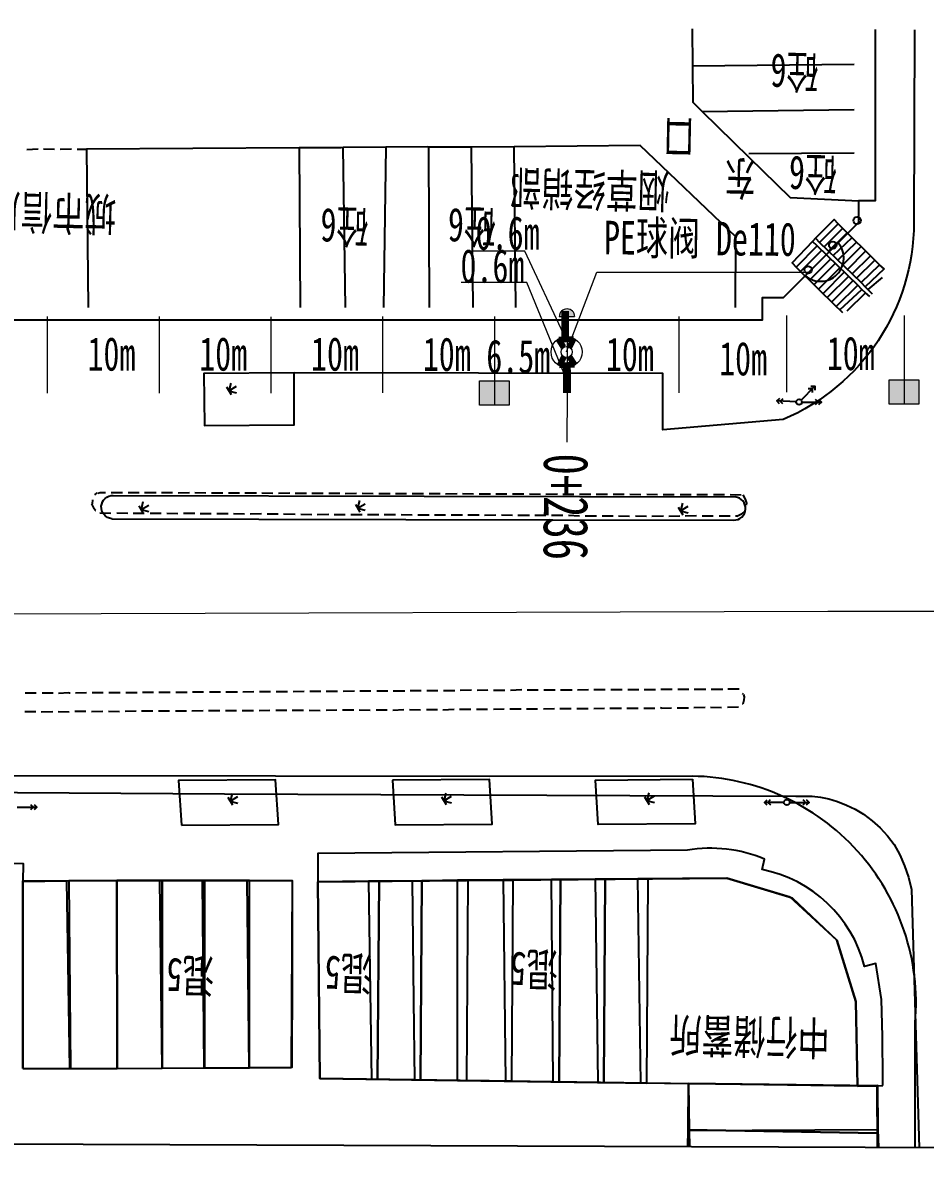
# Model space of a CAD drawing. Header units: millimetres. Extents: x 4615 to 5537, y 271 to 472.
# Drawn here: x 5002 to 5082.8, y 341.5 to 443.3 of the extents above; entities that cross this region are included whole.
import ezdxf
from ezdxf.enums import TextEntityAlignment as Align

# ---------------------------------------------------------------- set-up
doc = ezdxf.new("R2010")
doc.units = ezdxf.units.MM
doc.header["$LTSCALE"] = 1000
for name, pattern in [('6', [2.8, 1.6, -1.2]), ('X22', [10, 6, -1.2, 1.6, -1.2]), ('X5', [3, 2, -1])]:
    doc.linetypes.add(name, pattern=pattern)
doc.layers.get('0').update_dxf_attribs({"color": 6})
for name, color, linetype in [('DLSS', 6, 'Continuous'), ('GXYZ', 6, 'Continuous'), ('JMD', 6, 'Continuous'), ('ZBTZ', 6, 'Continuous'), ('煤气', 6, 'Continuous'), ('燃气', 5, 'Continuous'), ('零层', 6, 'Continuous')]:
    doc.layers.add(name, color=color, linetype=linetype)
doc.styles.add('HZ1', font='', dxfattribs={"width": 0.7})
doc.styles.get('HZ1').set_extended_font_data('SimSun')

# ---------------------------------------------------------------- blocks, each defined once
blk = doc.blocks.new('gc124')
for p, q in [((-1, 1), (0, 0)), ((-0.8, 0), (0.8, 0)), ((0, 0), (0, 1.6)), ((0, 0), (1, 1))]:
    blk.add_line(p, q)
blk = doc.blocks.new('gc170')
at = {"linetype": 'Continuous'}
blk.add_circle((0, 0), 0.5, dxfattribs=at)
blk = doc.blocks.new('gc013a')
at = {"linetype": 'Continuous'}
blk.add_line((0.5, 0), (4, 0), dxfattribs=at)
at = {"linetype": 'Continuous', "flags": 128}
for points in [[(2.88, 0.5), (3.38, 0), (2.88, -0.5)], [(3.5, 0.5), (4, 0), (3.5, -0.5)]]:
    blk.add_lwpolyline(points, dxfattribs=at)

msp = doc.modelspace()

# ---------------------------------------------------------------- hatches: boundary and pattern name
at = {"layer": '燃气', "lineweight": 15}
for points in [[(5051.41, 417.03, 1), (5050.04, 417.03)], [(5042.9, 409.09), (5045.55, 409.09), (5045.55, 411.27), (5042.9, 411.27)], [(5079.55, 409.18), (5082.2, 409.18), (5082.2, 411.36), (5079.55, 411.36)]]:
    msp.add_hatch(color=2, dxfattribs=at).paths.add_polyline_path(points)

# ---------------------------------------------------------------- linework, layer by layer
at = {"color": 0, "linetype": 'Continuous'}
msp.add_line((5381.42, 341.48), (4614.57, 344.56), dxfattribs=at)
at = {"layer": 'DLSS', "linetype": 'Continuous', "elevation": 6.08, "flags": 128}
msp.add_lwpolyline([(5081.81, 442.68), (5081.76, 425.43, -0.300053), (5070.08, 407.82), (5059.3, 406.89), (5059.3, 411.93), (5026.33, 411.99)], format="xyb", dxfattribs=at)
at = {"layer": 'JMD'}
for p, q in [((5002.41, 431.98, 6.09), (5003.41, 432.03, 6.09)), ((5003.91, 432.02, 6.09), (5004.89, 432.01, 6.09)), ((5005.38, 432.01, 6.09), (5006.41, 432.02, 6.09)), ((5006.9, 432.01, 6.09), (5007.73, 432.01, 6.09)), ((5008.5, 401.08, -59.98), (5008.7, 401.25, -59.98)), ((5008.75, 401.23, -59.98), (5008.96, 401.3, -59.98)), ((5008.96, 401.3, -59.98), (5009.45, 401.3, -59.98)), ((5009.94, 401.29, -59.98), (5010.96, 401.3, -59.98)), ((5011.46, 401.3, -59.98), (5012.44, 401.29, -59.98)), ((5012.94, 401.28, -59.98), (5013.96, 401.29, -59.98)), ((5014.45, 401.29, -59.98), (5015.44, 401.28, -59.98)), ((5015.93, 401.27, -59.98), (5016.95, 401.28, -59.98)), ((5017.44, 401.28, -59.98), (5018.43, 401.26, -59.98)), ((5018.92, 401.26, -59.98), (5019.94, 401.27, -59.98)), ((5020.44, 401.26, -59.98), (5021.42, 401.25, -59.98)), ((5021.91, 401.25, -59.98), (5022.94, 401.26, -59.98)), ((5023.43, 401.25, -59.98), (5024.41, 401.24, -59.98)), ((5024.91, 401.24, -59.98), (5025.93, 401.25, -59.98)), ((5026.42, 401.24, -59.98), (5027.41, 401.23, -59.98)), ((5027.9, 401.23, -59.98), (5028.92, 401.24, -59.98)), ((5029.41, 401.23, -59.98), (5030.4, 401.22, -59.98)), ((5030.89, 401.21, -59.98), (5031.91, 401.22, -59.98)), ((5032.41, 401.22, -59.98), (5033.39, 401.21, -59.98)), ((5033.88, 401.2, -59.98), (5034.91, 401.21, -59.98)), ((5035.4, 401.21, -59.98), (5036.38, 401.2, -59.98)), ((5036.88, 401.19, -59.98), (5037.9, 401.2, -59.98)), ((5008.43, 399.87, -59.98), (5008.23, 400.29, -59.98)), ((5008.29, 400.27, -59.98), (5008.32, 400.64, -59.98)), ((5038.39, 401.2, -59.98), (5039.38, 401.19, -59.98)), ((5039.87, 401.18, -59.98), (5040.89, 401.19, -59.98)), ((5041.38, 401.19, -59.98), (5042.37, 401.18, -59.98)), ((5042.86, 401.17, -59.98), (5043.88, 401.18, -59.98)), ((5044.37, 401.17, -59.98), (5045.36, 401.16, -59.98)), ((5045.85, 401.16, -59.98), (5046.87, 401.17, -59.98)), ((5047.37, 401.16, -59.98), (5048.35, 401.15, -59.98)), ((5048.84, 401.15, -59.98), (5049.87, 401.16, -59.98)), ((5050.36, 401.15, -59.98), (5051.34, 401.14, -59.98)), ((5051.84, 401.14, -59.98), (5052.86, 401.15, -59.98)), ((5053.35, 401.14, -59.98), (5054.34, 401.13, -59.98)), ((5054.87, 401.15, -59.98), (5055.85, 401.14, -59.98)), ((5056.34, 401.13, -59.98), (5057.33, 401.12, -59.98)), ((5057.86, 401.14, -59.98), (5058.84, 401.12, -59.98)), ((5059.34, 401.12, -59.98), (5060.32, 401.11, -59.98)), ((5060.85, 401.12, -59.98), (5061.84, 401.11, -59.98)), ((5062.33, 401.11, -59.98), (5063.31, 401.1, -59.98)), ((5063.84, 401.11, -59.98), (5064.83, 401.1, -59.98)), ((5065.32, 401.1, -59.98), (5066.3, 401.09, -59.98)), ((5066.46, 401.08, -59.98), (5066.67, 400.71, -59.98)), ((5066.67, 400.71, -59.98), (5066.79, 400.34, -59.98)), ((5066.79, 400.34, -59.98), (5066.75, 400.17, -59.98)), ((5008.54, 399.69, -59.98), (5008.39, 399.85, -59.98)), ((5008.54, 399.69, -59.98), (5008.5, 399.66, -59.98)), ((5009.92, 399.42, -59.98), (5008.93, 399.43, -59.98)), ((5011.43, 399.42, -59.98), (5010.45, 399.43, -59.98)), ((5012.91, 399.41, -59.98), (5011.93, 399.42, -59.98)), ((5014.43, 399.41, -59.98), (5013.44, 399.42, -59.98)), ((5015.9, 399.39, -59.98), (5014.92, 399.4, -59.98)), ((5017.42, 399.4, -59.98), (5016.43, 399.41, -59.98)), ((5018.9, 399.38, -59.98), (5017.91, 399.39, -59.98)), ((5020.41, 399.39, -59.98), (5019.39, 399.38, -59.98)), ((5021.89, 399.37, -59.98), (5020.9, 399.38, -59.98)), ((5023.4, 399.38, -59.98), (5022.38, 399.37, -59.98)), ((5024.88, 399.36, -59.98), (5023.9, 399.37, -59.98)), ((5026.42, 399.33, -59.98), (5025.37, 399.36, -59.98)), ((5027.9, 399.31, -59.98), (5026.91, 399.32, -59.98)), ((5029.41, 399.32, -59.98), (5028.39, 399.31, -59.98)), ((5030.89, 399.3, -59.98), (5029.9, 399.31, -59.98)), ((5032.4, 399.31, -59.98), (5031.38, 399.3, -59.98)), ((5033.88, 399.29, -59.98), (5032.89, 399.3, -59.98)), ((5035.39, 399.3, -59.98), (5034.37, 399.29, -59.98)), ((5036.87, 399.28, -59.98), (5035.89, 399.29, -59.98)), ((5038.39, 399.28, -59.98), (5037.37, 399.27, -59.98)), ((5039.86, 399.27, -59.98), (5038.88, 399.28, -59.98)), ((5041.38, 399.27, -59.98), (5040.36, 399.26, -59.98)), ((5042.86, 399.26, -59.98), (5041.87, 399.27, -59.98)), ((5044.37, 399.26, -59.98), (5043.35, 399.25, -59.98)), ((5045.85, 399.25, -59.98), (5044.86, 399.26, -59.98)), ((5047.36, 399.25, -59.98), (5046.34, 399.24, -59.98)), ((5048.84, 399.23, -59.98), (5047.86, 399.25, -59.98)), ((5050.36, 399.24, -59.98), (5049.33, 399.23, -59.98)), ((5051.86, 399.19, -59.98), (5050.85, 399.23, -59.98)), ((5053.37, 399.19, -59.98), (5052.35, 399.18, -59.98)), ((5054.85, 399.18, -59.98), (5053.86, 399.19, -59.98)), ((5056.33, 399.16, -59.98), (5055.34, 399.17, -59.98)), ((5057.84, 399.16, -59.98), (5056.85, 399.18, -59.98)), ((5059.35, 399.17, -59.98), (5058.33, 399.16, -59.98)), ((5060.81, 399.19, -59.98), (5059.85, 399.16, -59.98)), ((5062.32, 399.2, -59.98), (5061.3, 399.18, -59.98)), ((5063.8, 399.18, -59.98), (5062.82, 399.19, -59.98)), ((5065.32, 399.18, -59.98), (5064.33, 399.19, -59.98)), ((5065.96, 399.17, -59.98), (5065.81, 399.18, -59.98)), ((5066.35, 399.35, -59.98), (5065.92, 399.15, -59.98)), ((5066.63, 399.61, -59.98), (5066.35, 399.35, -59.98)), ((5066.63, 399.71, -59.98), (5066.63, 399.61, -59.98)), ((5002.26, 383.37, -59.98), (5003.24, 383.36, -59.98)), ((5003.77, 383.37, -59.98), (5004.76, 383.36, -59.98)), ((5005.25, 383.35, -59.98), (5006.16, 383.4, -59.98)), ((5006.18, 383.36, -59.98), (5006.27, 383.37, -59.98)), ((5006.77, 383.36, -59.98), (5007.73, 383.39, -59.98)), ((5008.26, 383.4, -59.98), (5009.24, 383.39, -59.98)), ((5009.74, 383.39, -59.98), (5010.76, 383.4, -59.98)), ((5011.25, 383.39, -59.98), (5012.27, 383.4, -59.98)), ((5012.74, 383.43, -59.98), (5013.73, 383.42, -59.98)), ((5014.22, 383.42, -59.98), (5015.24, 383.43, -59.98)), ((5015.74, 383.42, -59.98), (5016.76, 383.43, -59.98)), ((5017.23, 383.46, -59.98), (5018.21, 383.45, -59.98)), ((5018.74, 383.47, -59.98), (5019.73, 383.46, -59.98)), ((5020.22, 383.45, -59.98), (5021.24, 383.46, -59.98)), ((5021.16, 383.46, -59.98), (5021.24, 383.46, -59.98)), ((5021.74, 383.46, -59.98), (5022.7, 383.48, -59.98)), ((5023.23, 383.5, -59.98), (5024.21, 383.49, -59.98)), ((5024.71, 383.48, -59.98), (5025.73, 383.49, -59.98)), ((5026.22, 383.49, -59.98), (5027.22, 383.53, -59.98)), ((5027.71, 383.53, -59.98), (5028.7, 383.52, -59.98)), ((5029.19, 383.51, -59.98), (5030.21, 383.52, -59.98)), ((5030.71, 383.52, -59.98), (5031.71, 383.56, -59.98)), ((5032.2, 383.56, -59.98), (5033.19, 383.55, -59.98)), ((5033.71, 383.56, -59.98), (5034.7, 383.55, -59.98)), ((5035.19, 383.55, -59.98), (5036.21, 383.56, -59.98)), ((5036.69, 383.59, -59.98), (5037.67, 383.58, -59.98)), ((5038.2, 383.59, -59.98), (5039.18, 383.58, -59.98)), ((5039.68, 383.58, -59.98), (5040.7, 383.59, -59.98)), ((5041.17, 383.62, -59.98), (5042.19, 383.63, -59.98)), ((5042.68, 383.62, -59.98), (5043.65, 383.65, -59.98)), ((5043.67, 383.61, -59.98), (5043.67, 383.61, -59.98)), ((5044.16, 383.61, -59.98), (5045.18, 383.62, -59.98)), ((5045.68, 383.61, -59.98), (5046.68, 383.66, -59.98)), ((5047.17, 383.65, -59.98), (5048.16, 383.64, -59.98)), ((5048.65, 383.64, -59.98), (5049.67, 383.65, -59.98)), ((5050.16, 383.64, -59.98), (5051.18, 383.65, -59.98)), ((5051.68, 383.65, -59.98), (5052.64, 383.67, -59.98)), ((5053.13, 383.67, -59.98), (5054.15, 383.68, -59.98)), ((5054.65, 383.67, -59.98), (5055.67, 383.68, -59.98)), ((5056.16, 383.68, -59.98), (5057.15, 383.67, -59.98)), ((5057.64, 383.66, -59.98), (5058.66, 383.67, -59.98)), ((5059.13, 383.7, -59.98), (5060.15, 383.71, -59.98)), ((5060.65, 383.71, -59.98), (5061.63, 383.7, -59.98)), ((5062.12, 383.69, -59.98), (5063.15, 383.7, -59.98)), ((5063.64, 383.7, -59.98), (5064.66, 383.71, -59.98)), ((5065.13, 383.74, -59.98), (5066.12, 383.73, -59.98)), ((5066.41, 383.31, -59.98), (5066.49, 383.26, -59.98)), ((5066.51, 383.22, -59.98), (5066.58, 383.02, -59.98)), ((5066.58, 383.02, -59.98), (5066.56, 382.72, -59.98)), ((5040.63, 381.88, -59.98), (5039.63, 381.83, -59.98)), ((5042.14, 381.88, -59.98), (5041.12, 381.87, -59.98)), ((5043.62, 381.87, -59.98), (5042.63, 381.88, -59.98)), ((5045.11, 381.91, -59.98), (5044.15, 381.88, -59.98)), ((5046.63, 381.91, -59.98), (5045.6, 381.9, -59.98)), ((5048.1, 381.9, -59.98), (5047.12, 381.91, -59.98)), ((5049.6, 381.94, -59.98), (5048.63, 381.91, -59.98)), ((5051.11, 381.95, -59.98), (5050.09, 381.93, -59.98)), ((5052.62, 381.95, -59.98), (5051.6, 381.94, -59.98)), ((5054.08, 381.97, -59.98), (5053.12, 381.94, -59.98)), ((5055.59, 381.98, -59.98), (5054.57, 381.97, -59.98)), ((5057.11, 381.98, -59.98), (5056.09, 381.97, -59.98)), ((5058.59, 381.96, -59.98), (5057.6, 381.98, -59.98)), ((5059.21, 381.99, -59.98), (5059.09, 382.02, -59.98)), ((5060.08, 382.01, -59.98), (5059.17, 381.97, -59.98)), ((5061.59, 382.01, -59.98), (5060.57, 382, -59.98)), ((5063.09, 382.05, -59.98), (5062.07, 382.04, -59.98)), ((5064.56, 382.04, -59.98), (5063.58, 382.05, -59.98)), ((5066.06, 382.08, -59.98), (5065.09, 382.05, -59.98)), ((5066.47, 382.37, -59.98), (5066.44, 382.35, -59.98)), ((5066.56, 382.72, -59.98), (5066.47, 382.37, -59.98)), ((5003.21, 381.67, -59.98), (5002.22, 381.68, -59.98)), ((5004.72, 381.67, -59.98), (5003.7, 381.66, -59.98)), ((5006.2, 381.66, -59.98), (5005.21, 381.67, -59.98)), ((5007.69, 381.7, -59.98), (5006.71, 381.71, -59.98)), ((5009.21, 381.7, -59.98), (5008.18, 381.69, -59.98)), ((5010.68, 381.69, -59.98), (5009.7, 381.7, -59.98)), ((5012.18, 381.73, -59.98), (5011.21, 381.7, -59.98)), ((5013.69, 381.73, -59.98), (5012.67, 381.72, -59.98)), ((5015.17, 381.72, -59.98), (5014.18, 381.73, -59.98)), ((5016.68, 381.72, -59.98), (5015.7, 381.73, -59.98)), ((5018.18, 381.76, -59.98), (5017.18, 381.72, -59.98)), ((5019.66, 381.75, -59.98), (5018.67, 381.76, -59.98)), ((5021.17, 381.75, -59.98), (5020.18, 381.76, -59.98)), ((5022.68, 381.76, -59.98), (5021.66, 381.75, -59.98)), ((5024.14, 381.78, -59.98), (5023.18, 381.75, -59.98)), ((5025.66, 381.78, -59.98), (5024.67, 381.79, -59.98)), ((5027.17, 381.79, -59.98), (5026.15, 381.78, -59.98)), ((5028.65, 381.77, -59.98), (5027.66, 381.78, -59.98)), ((5030.14, 381.81, -59.98), (5029.18, 381.79, -59.98)), ((5031.66, 381.82, -59.98), (5030.63, 381.81, -59.98)), ((5033.13, 381.8, -59.98), (5032.15, 381.81, -59.98)), ((5034.65, 381.81, -59.98), (5033.66, 381.82, -59.98)), ((5036.14, 381.85, -59.98), (5035.14, 381.8, -59.98)), ((5037.62, 381.83, -59.98), (5036.63, 381.84, -59.98)), ((5039.13, 381.84, -59.98), (5038.15, 381.85, -59.98))]:
    msp.add_line(p, q, dxfattribs=at)
for points, elevation in [([(5065.81, 417.83), (5065.84, 424.16), (5057.28, 432.32), (5045.99, 432.22), (5042.15, 432.18), (5038.38, 432.17), (5038.26, 432.2), (5034.52, 432.17), (5030.71, 432.14), (5030.52, 432.13), (5026.76, 432.13), (5007.73, 432.01), (5007.89, 417.85)], 6.09), ([(5046.14, 417.83), (5045.99, 432.22)], 6.09), ([(5073.32, 423.66), (5074.99, 425.33)], -59.98), ([(5073.74, 423.28), (5075.41, 424.94)], -59.98), ([(5077.83, 418.81), (5077.43, 419.16), (5077.1, 419.46), (5076.74, 419.84), (5073.11, 423.35), (5072.69, 423.74)], -59.98), ([(5072.95, 424.04), (5073.32, 423.66), (5077.04, 420.07), (5077.41, 419.69), (5077.65, 419.44), (5078.02, 419.07)], -59.98), ([(5074.13, 422.87), (5075.8, 424.53)], -59.98), ([(5074.55, 422.48), (5076.24, 424.1)], -59.98), ([(5074.98, 422.09), (5076.63, 423.69)], -59.98), ([(5073.11, 423.35), (5071.23, 421.46)], -59.98), ([(5073.54, 422.96), (5071.62, 421.05)], -59.98), ([(5075.39, 421.64), (5077.05, 423.3)], -59.98), ([(5075.81, 421.25), (5077.44, 422.89)], -59.98), ([(5073.92, 422.55), (5072.04, 420.66)], -59.98), ([(5074.33, 422.2), (5072.41, 420.29)], -59.98), ([(5074.71, 421.79), (5072.83, 419.9)], -59.98), ([(5076.23, 420.86), (5077.89, 422.47)], -59.98), ([(5076.62, 420.45), (5078.27, 422.06)], -59.98), ([(5077.04, 420.07), (5078.7, 421.67)], -59.98), ([(5075.14, 421.4), (5073.22, 419.49)], -59.98), ([(5075.52, 420.99), (5073.65, 419.1)], -59.98), ([(5075.93, 420.64), (5074.01, 418.73)], -59.98), ([(5077.41, 419.69), (5079.14, 421.34)], -59.98), ([(5076.31, 420.23), (5074.43, 418.34)], -59.98), ([(5076.74, 419.84), (5074.82, 417.93)], -59.98), ([(5078.93, 420.53), (5077.65, 419.44)], -59.98), ([(5075.15, 417.63), (5077.1, 419.46)], -59.98), ([(5077.43, 419.16), (5075.76, 417.5)], -59.98), ([(5010, 398.95), (5049.46, 398.86)], 6.02), ([(5026.65, 374.32), (5071.21, 374.12), (5072.67, 374.14), (5073.42, 374.04), (5074.15, 373.88), (5074.92, 373.65), (5075.74, 373.34), (5076.5, 372.96), (5077.25, 372.51), (5078.03, 371.94), (5078.75, 371.29), (5079.4, 370.59), (5080.01, 369.82), (5080.5, 368.89), (5080.93, 367.91), (5081.28, 366.89), (5081.55, 365.77), (5082.24, 342.68)], -59.98), ([(5018.1, 366.58), (5018.25, 349.82)], -59.98), ([(5022.28, 349.83), (5022.13, 366.58)], -59.98), ([(5006.26, 349.77), (5005.97, 366.57)], -59.98), ([(5010.47, 366.58), (5010.48, 349.78)], -59.98), ([(5014.51, 349.8), (5014.3, 366.58)], -59.98), ([(5002.06, 349.77), (5006.26, 349.77), (5010.48, 349.78), (5014.51, 349.8), (5014.51, 349.8), (5018.25, 349.82), (5022.28, 349.83), (5026.06, 349.86)], -59.98), ([(5040.92, 348.71), (5040.92, 348.71), (5053.46, 348.53), (5053.46, 348.53), (5053.46, 348.53), (5057.3, 348.48), (5061.61, 348.42)], 6.54)]:
    msp.add_lwpolyline(points, dxfattribs=dict(at, elevation=elevation))
for points, elevation in [([(5010, 398.95, -0.962661), (5010.14, 401.03), (5065.77, 400.9)], 5.76), ([(5049.46, 398.86), (5065.63, 398.82, 0.962661), (5065.77, 400.9)], 6.02), ([(5078.99, 348.25, 0.000786), (5078.95, 352.64), (5078.87, 355.94), (5078.37, 359.17), (5077.35, 358.91, 0.289019), (5068.18, 367.56), (5068.4, 368.51, 0.140132), (5061.5, 369.3), (5028.43, 369), (5028.45, 366.47)], 6.41)]:
    msp.add_lwpolyline(points, format="xyb", dxfattribs=dict(at, elevation=elevation))
for points in [[(5061.95, 375.92), (5061.95, 375.92), (5061.95, 375.92), (5061.95, 375.92), (5061.95, 375.92), (5061.95, 375.92), (5043.79, 375.89), (5024.66, 375.93), (4989.32, 375.95), (4988.39, 375.42), (4988.14, 374.79), (4986.64, 371.03), (4986.04, 366.55)], [(5016.24, 371.54), (5024.91, 371.61), (5024.66, 375.59), (5015.98, 375.52), (5016.24, 371.54)], [(5035.11, 375.55), (5035.36, 371.56), (5044.04, 371.63), (5043.79, 375.62), (5035.11, 375.55)], [(5061.95, 375.64), (5062.2, 371.66), (5053.53, 371.59), (5053.27, 375.57), (5061.95, 375.64)], [(5002.07, 349.77), (5002.09, 366.5), (5005.97, 366.57), (5010.47, 366.58), (5014.3, 366.58), (5018.1, 366.58), (5022.13, 366.58), (5026.14, 366.59), (5026.06, 349.86)], [(5076.58, 355.76), (5076.58, 355.76), (5074.88, 361.25), (5070.68, 365.09), (5065.03, 366.8), (5057.06, 366.73), (5053.25, 366.71), (5049.35, 366.69), (5045.02, 366.65), (5040.93, 366.61), (5036.87, 366.54), (5032.97, 366.52), (5030.63, 366.49)], [(5040.92, 348.71), (5040.93, 366.61)], [(5045.02, 366.65), (5045.22, 348.65)], [(5049.49, 348.59), (5049.35, 366.69)], [(5053.25, 366.71), (5053.49, 348.53)], [(5057.33, 348.48), (5057.06, 366.73)], [(5030.63, 366.49), (5028.45, 366.47), (5028.61, 348.89), (5028.62, 348.89), (5028.62, 348.89), (5040.92, 348.71)], [(5033.03, 362.49), (5033.24, 348.82)], [(5036.99, 355.87), (5037.08, 348.77)], [(5078.62, 342.7), (5078.58, 344.31), (5078.53, 348.25), (5076.73, 348.23), (5076.58, 355.76), (5076.58, 355.76), (5076.58, 355.76)], [(5078.45, 348.21), (5061.61, 348.42)], [(5061.61, 348.42), (5061.66, 344.24), (5061.69, 342.76)], [(5061.66, 344.24), (5078.54, 344.33)]]:
    msp.add_lwpolyline(points, dxfattribs=at)
at = {"layer": 'JMD', "color": 0, "elevation": -59.98}
msp.add_lwpolyline([(4956.42, 374.8), (4973.74, 374.65), (5020.08, 374.35), (5026.65, 374.32)], dxfattribs=at)
at = {"layer": 'JMD', "color": 0}
msp.add_lwpolyline([(5002.09, 366.5), (5002.11, 368.09), (4959.49, 368.47)], dxfattribs=at)
at = {"layer": 'JMD', "linetype": 'Continuous', "flags": 128}
for points, elevation in [([(5002.06, 349.77), (5002.04, 366.57), (5026.14, 366.59), (5026.15, 354.14)], 6.32), ([(5028.62, 348.89), (5028.45, 366.47), (5065.03, 366.8), (5070.86, 365.03), (5074.88, 361.25), (5076.58, 355.76), (5076.73, 348.2), (5028.62, 348.89)], 6.54)]:
    msp.add_lwpolyline(points, dxfattribs=dict(at, elevation=elevation))
for points in [[(5018.3, 366.58), (5014.5, 366.58), (5014.51, 349.8), (5018.29, 349.82)], [(5022.33, 366.58), (5018.3, 366.58), (5018.29, 349.82), (5022.32, 349.84)], [(5026.14, 366.59), (5026.1, 349.86), (5022.32, 349.84), (5022.33, 366.58)], [(5041.89, 366.59), (5037.75, 366.55), (5037.62, 348.76), (5041.76, 348.7)], [(5045.76, 348.64), (5041.76, 348.7), (5041.89, 366.59), (5045.88, 366.63)], [(5050.16, 366.67), (5045.88, 366.63), (5045.76, 348.64), (5050.03, 348.58)], [(5054.15, 366.7), (5050.16, 366.67), (5050.03, 348.58), (5054.02, 348.53)], [(5057.99, 366.75), (5054.15, 366.7), (5054.02, 348.53), (5057.86, 348.47)], [(5010.47, 366.58), (5006.17, 366.57), (5006.3, 349.77), (5010.48, 349.78)], [(5014.5, 366.58), (5010.47, 366.58), (5010.48, 349.78), (5014.51, 349.8)], [(5033.91, 366.52), (5028.45, 366.47), (5028.62, 348.89), (5033.78, 348.82)], [(5037.75, 366.55), (5033.91, 366.52), (5033.78, 348.82), (5037.62, 348.76)], [(5078.46, 348.21), (5078.49, 343.99), (5061.57, 344.3), (5061.61, 348.42)]]:
    msp.add_lwpolyline(points, close=True, dxfattribs=at)
for points in [[(5002.06, 349.77), (5006.3, 349.77)], [(5076.73, 348.2), (5078.46, 348.21), (5078.49, 342.7)], [(5061.55, 342.76), (5061.57, 344.3), (5078.49, 343.99), (5078.49, 342.7)]]:
    msp.add_lwpolyline(points, dxfattribs=at)
at = {"layer": 'JMD', "linetype": 'X5', "elevation": 6.41, "flags": 128}
msp.add_lwpolyline([(5078.46, 348.21), (5078.46, 348.21), (5078.99, 348.25), (5078.99, 348.25)], dxfattribs=at)
at = {"layer": 'JMD', "linetype": '6', "ltscale": 0.5}
msp.add_arc((5073.41, 422.26, 0.3), 2.08, 229.5468, 40.5398, dxfattribs=at)
at = {"layer": '煤气', "color": 0, "lineweight": 80}
for p, q in [((5049.99, 414.98), (5051.31, 415.03)), ((5050.42, 414.28), (5049.99, 414.98)), ((5051.31, 415.03), (5050.92, 414.3)), ((5051.39, 412.73), (5050.95, 413.43)), ((5050.45, 413.42), (5050.06, 412.69)), ((5050.06, 412.69), (5051.39, 412.73))]:
    msp.add_line(p, q, dxfattribs=at)
at = {"layer": '燃气', "color": 7, "lineweight": 15}
for p, q in [((5046.96, 422.88), (5042.37, 422.88)), ((5050.46, 415.44), (5046.96, 422.88)), ((5050.69, 413.86), (5053.39, 421)), ((5053.39, 421), (5072.43, 421)), ((5047.14, 420.09), (5041.26, 420.09)), ((5050.46, 411.99), (5047.14, 420.09)), ((5004.23, 417.03), (5004.23, 410.19)), ((5014.23, 417.03), (5014.23, 410.19)), ((5024.23, 417.02), (5024.23, 410.18)), ((5034.23, 417.04), (5034.23, 410.2)), ((5044.23, 417.04), (5044.23, 410.21)), ((5050.73, 417.03), (5050.73, 410.19)), ((5060.73, 417.04), (5060.73, 410.2)), ((5070.36, 417.11), (5070.36, 410.27)), ((5080.88, 417.11), (5080.88, 410.28))]:
    msp.add_line(p, q, dxfattribs=at)
at = {"layer": '燃气', "color": 2, "lineweight": 15}
for p, q in [((5050.04, 417.03), (5051.41, 417.03)), ((5044.23, 411.27), (5044.23, 409.09)), ((5080.88, 411.36), (5080.88, 409.18))]:
    msp.add_line(p, q, dxfattribs=at)
at = {"layer": '燃气', "lineweight": 15}
msp.add_line((5050.73, 410.19), (5050.7, 405.79), dxfattribs=at)
at = {"layer": '燃气', "color": 0, "linetype": 'X22', "lineweight": 15, "ltscale": 0.3}
for p, q in [((4913.22, 390.14), (5074.05, 390.69)), ((5074.05, 390.69), (5174.49, 390.48))]:
    msp.add_line(p, q, dxfattribs=at)
at = {"layer": '燃气', "lineweight": 15, "const_width": 0.7}
for points in [[(5050.57, 417.52), (5050.57, 415)], [(5050.72, 412.71), (5050.73, 410.19)]]:
    msp.add_lwpolyline(points, dxfattribs=at)
at = {"layer": '燃气', "color": 2, "lineweight": 15}
for points in [[(5042.9, 411.27), (5045.55, 411.27), (5045.55, 409.09), (5042.9, 409.09)], [(5079.55, 411.36), (5082.2, 411.36), (5082.2, 409.18), (5079.55, 409.18)]]:
    msp.add_lwpolyline(points, close=True, dxfattribs=at)
at = {"layer": '燃气', "color": 7, "lineweight": 15}
msp.add_circle((5050.69, 413.86), 1.39, dxfattribs=at)
at = {"layer": '燃气', "color": 0, "lineweight": 15}
msp.add_circle((5050.69, 413.86), 0.498, dxfattribs=at)
at = {"layer": '燃气', "color": 2, "lineweight": 15}
msp.add_arc((5050.73, 417.03), 0.688, 0, 180, dxfattribs=at)
at = {"layer": '零层', "color": 0, "linetype": 'Continuous', "elevation": 5.54, "flags": 128}
msp.add_lwpolyline([(4926.43, 443.31), (4926.43, 427.47), (4927.9, 427.47), (4927.9, 425.54), (4934.64, 418.8), (4936.53, 418.8), (4936.53, 416.74), (5068.22, 416.75), (5068.22, 418.73), (5070.11, 418.73), (5076.84, 425.47), (5076.84, 427.42), (5078.32, 427.42), (5078.32, 442.7)], dxfattribs=at)
at = {"layer": '零层', "linetype": 'Continuous', "flags": 128}
for points, elevation in [([(5061.93, 442.76), (5061.97, 439.43), (5062, 436.21), (5062.83, 435.38), (5066.99, 431.29), (5070.68, 427.67), (5076.84, 427.37)], 6.09), ([(5076.43, 439.57), (5061.97, 439.43)], 6.09), ([(5062.83, 435.38), (5076.41, 435.56)], 6.09), ([(5026.76, 432.13), (5026.86, 417.84)], 6.09), ([(5030.92, 417.84), (5030.71, 432.14)], 6.09), ([(5034.52, 432.17), (5034.3, 417.84)], 6.09), ([(5038.44, 417.83), (5038.38, 432.17)], 6.09), ([(5042.15, 432.18), (5042.3, 417.83)], 6.09), ([(5076.42, 431.65), (5066.99, 431.57)], -59.98), ([(5079.12, 421.28), (5078.7, 421.67), (5074.99, 425.33), (5074.62, 425.7), (5072.95, 424.04), (5072.69, 423.74), (5070.87, 421.84), (5071.23, 421.46), (5074.82, 417.93), (5075.15, 417.63), (5075.39, 417.38)], -59.98)]:
    msp.add_lwpolyline(points, dxfattribs=dict(at, elevation=elevation))
for points in [[(5026.33, 411.99), (5018.25, 411.94), (5018.31, 407.29), (5026.32, 407.36), (5026.33, 411.98)], [(5032.97, 366.52), (5033.03, 362.49)], [(5036.87, 366.54), (5036.99, 355.87)]]:
    msp.add_lwpolyline(points, dxfattribs=at)
msp.add_lwpolyline([(5081.89, 342.68), (5081.88, 347.93), (5081.88, 353.85, 0.435217), (5061.95, 375.92)], format="xyb", dxfattribs=at)
at = {"layer": '零层', "linetype": 'Continuous'}
for centre in [(5076.68, 425.63, 6.05), (5074.5, 423.42, 5.73), (5072.31, 421.21, 5.73)]:
    msp.add_circle(centre, 0.329, dxfattribs=at)

# ---------------------------------------------------------------- block references
at = {"layer": 'GXYZ', "linetype": 'Continuous', "yscale": 0.4999999999998864, "zscale": 0.5}
for name, p, xscale, rotation in [('gc013a', (5071.49, 409.38), 0.4999999999326667, 45.72058884085503), ('gc013a', (5071.49, 409.38), 0.5000000000331336, 176.8170524353181), ('gc170', (5071.49, 409.38), 0.5000000002556769, 300.9999999858627), ('gc013a', (5071.49, 409.38), 0.4999999999326167, 0.1590091048222274), ('gc013a', (5070.39, 373.58), 0.4999999999107934, 180.366349016396), ('gc170', (5070.39, 373.58), 0.5000000002556769, 300.9999999858627), ('gc013a', (5070.39, 373.58), 0.5000000000456152, 359.9963099303198)]:
    msp.add_blockref(name, p, dxfattribs=dict(at, xscale=xscale, rotation=rotation))
at = {"layer": 'JMD', "yscale": 0.4999999999998864, "zscale": 0.5}
for name, p, xscale, rotation in [('gc124', (5012.62, 399.76), 0.5000000002556769, 300.9999999858627), ('gc124', (5032, 399.88), 0.5000000002556769, 300.9999999858627), ('gc124', (5060.88, 399.65), 0.5000000002556769, 300.9999999858627), ('gc013a', (5001.3, 373.14), 0.4999999999107934, 0.3663490163959699)]:
    msp.add_blockref(name, p, dxfattribs=dict(at, xscale=xscale, rotation=rotation))
at = {"layer": 'JMD', "xscale": 0.5000000002556769, "yscale": 0.4999999999998864, "rotation": 300.9999999858627}
for p in [(5020.6, 373.69), (5039.72, 373.72), (5057.88, 373.74)]:
    msp.add_blockref('gc124', p, dxfattribs=at)
at = {"layer": 'ZBTZ', "linetype": 'Continuous', "xscale": 0.5000000002556769, "yscale": 0.4999999999998864, "rotation": 300.9999999858627}
msp.add_blockref('gc124', (5020.47, 410.39), dxfattribs=at)

# ---------------------------------------------------------------- texts
at = {"layer": '燃气', "style": 'HZ1', "width": 0.7}
for s, height, rotation, p in [('口', 3, 178.7905, (5062.2, 434.52)), ('东', 3, 178.7905, (5067.69, 430.88, 6.09)), ('烟草经销部', 3, 178.7905, (5059.96, 429.76)), ('城市信用社', 3, 178.7905, (5010.46, 427.69, 6.09)), ('0+236', 4, 269.8501, (5048.67, 404.78)), ('中行储蓄所', 3, 178.7905, (5074.25, 353.99))]:
    msp.add_text(s, height=height, rotation=rotation, dxfattribs=at).set_placement(p)
at = {"layer": '燃气', "color": 7, "lineweight": 15, "style": 'HZ1', "width": 0.7}
for s, p in [('0.6m', (5042.56, 423)), ('0.6m', (5041.2, 420.06)), ('10m', (5007.83, 412.19)), ('10m', (5017.83, 412.19)), ('10m', (5027.83, 412.19)), ('10m', (5037.83, 412.17)), ('6.5m', (5043.51, 411.97)), ('10m', (5054.21, 412.16)), ('10m', (5064.34, 411.77)), ('10m', (5073.97, 412.24))]:
    msp.add_text(s, height=3, dxfattribs=at).set_placement(p)
at = {"layer": '燃气', "style": 'HZ1', "width": 0.7}
msp.add_text('PE球阀 De110', height=3, rotation=359.4829, dxfattribs=at).set_placement((5054.02, 421.7), align=Align.BOTTOM_LEFT)
at = {"layer": '零层', "linetype": 'Continuous', "style": 'HZ1', "width": 0.7}
for s, p in [('砼6', (5071.08, 438.82)), ('砼6', (5072.73, 429.68)), ('砼6', (5030.82, 424.99, 6.09)), ('砼6', (5042.22, 425, 6.09)), ('混5', (5017.04, 358.07, 59.98)), ('混5', (5031.2, 358.27, 59.98)), ('混5', (5047.8, 358.62, 59.98))]:
    msp.add_text(s, height=3, rotation=178.7905, dxfattribs=at).set_placement(p, align=Align.MIDDLE)

doc.saveas('drawing.dxf')
